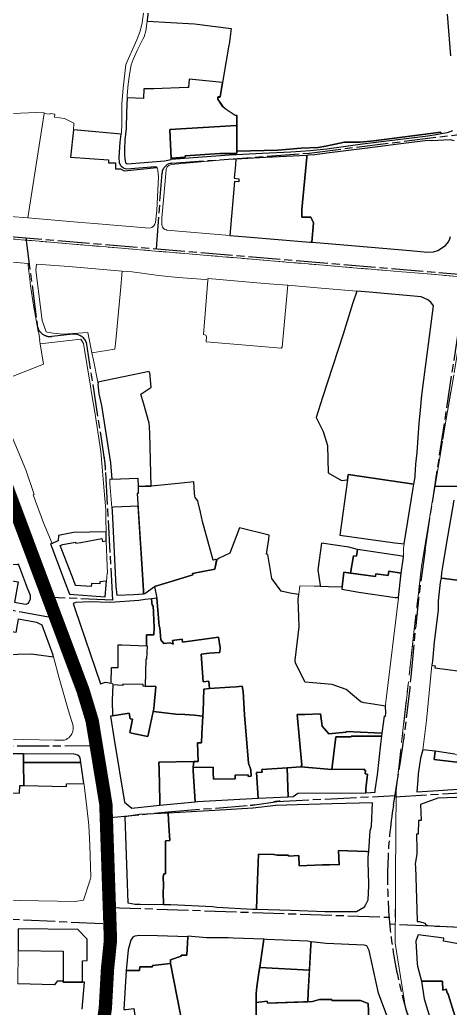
# Model space of a CAD drawing. Header units: millimetres. Extents: x 125232 to 134072, y 142885 to 152835.
# Drawn here: x 128353 to 128677, y 148091 to 148835 of the extents above; entities that cross this region are included whole.
import ezdxf

# ---------------------------------------------------------------- set-up
doc = ezdxf.new("R2010")
doc.units = ezdxf.units.MM
doc.linetypes.add('ACAD_ISO08W100', pattern=[36, 24, -3, 6, -3])
doc.linetypes.add('CENTER', pattern=[50.8, 31.75, -6.35, 6.35, -6.35])
for name, color, linetype in [('commerce', 10, 'Continuous'), ('commerce & office', 242, 'Continuous'), ('commerce and residence', 32, 'Continuous'), ('green & plaza', 80, 'Continuous'), ('hospital', 231, 'Continuous'), ('military', 76, 'Continuous'), ('research & university', 30, 'Continuous'), ('reserve', 253, 'Continuous'), ('residence', 2, 'Continuous'), ('residence-bad', 41, 'Continuous'), ('villadom', 51, 'Continuous'), ('老城北中心线', 7, 'ACAD_ISO08W100')]:
    doc.layers.add(name, color=color, linetype=linetype)
for name, color, linetype, lineweight in [('government', 221, 'Continuous', 0), ('municipal utilities', 151, 'Continuous', 0), ('school', 31, 'Continuous', 0), ('super block', 6, 'CENTER', 0)]:
    doc.layers.add(name, color=color, linetype=linetype, lineweight=lineweight)

msp = doc.modelspace()

# ---------------------------------------------------------------- linework, layer by layer
at = {"layer": 'commerce'}
msp.add_lwpolyline([(128679.75, 148743.62), (128676.65, 148744.43), (128662.66, 148743.49), (128659.99, 148743.85), (128641.67, 148741.58), (128614.63, 148738.05), (128583.98, 148734.3), (128574.78, 148733.17), (128570.18, 148732.75), (128568.78, 148732.67), (128568.78, 148731.31), (128565.04, 148692.04), (128565.04, 148686.18), (128571.81, 148686.18), (128573.86, 148682.01), (128572.53, 148667.36), (128584.98, 148666.49), (128646.71, 148661.04), (128659.6, 148659.88), (128664.35, 148660.24), (128667.44, 148661.19), (128673.32, 148664.98), (128675.49, 148667.72), (128676.54, 148669.85), (128677.02, 148671.66)], dxfattribs=at)
for points in [[(128450.51, 148528.26), (128450.45, 148528.77), (128450.08, 148531.32), (128446.24, 148545.53), (128444.03, 148553.07), (128451.41, 148558.27), (128451.66, 148558.3), (128450.6, 148569.32), (128450.38, 148569.3), (128450.08, 148570.31), (128411.66, 148562.25), (128411.71, 148562), (128411.49, 148560.73), (128412.28, 148553.36), (128414.33, 148544.73), (128417.68, 148523.71), (128421.13, 148501.48), (128421.97, 148489.33), (128441.67, 148490), (128441.83, 148483.79), (128447.37, 148483.88), (128451.69, 148484.06), (128451.69, 148484.06), (128450.78, 148523.35)], [(128441.87, 148468.92), (128423.68, 148468.1), (128421.99, 148468.01), (128422.23, 148465.17), (128425.22, 148408.47), (128425.74, 148402.11), (128438.53, 148402.44), (128445.62, 148403.14), (128446.03, 148403.15), (128445.88, 148405.54), (128444.63, 148425.5)], [(128641.54, 148430.58), (128641.54, 148430.85), (128640.74, 148431.24), (128606.98, 148436.26), (128606.26, 148431.38), (128603.91, 148431.72), (128601.83, 148418.62), (128620.61, 148416.07), (128620.84, 148417.96), (128630.11, 148416.81), (128630.51, 148419.99), (128639.79, 148418.63)], [(128639.8, 148418.62), (128630.51, 148419.99), (128630.11, 148416.81), (128620.84, 148417.96), (128620.61, 148416.07), (128596.77, 148419.31), (128595.39, 148408.33), (128595.49, 148408.33), (128595.28, 148406.62), (128608.02, 148404.35), (128635.43, 148400.37), (128637.96, 148400.22)], [(128692.22, 148275.13), (128664.62, 148278.56), (128665.38, 148284.7), (128656.25, 148285.84), (128654.51, 148279.4), (128652.8, 148267.64), (128652.47, 148263.56), (128651.71, 148254.21), (128667.65, 148255.25), (128689.91, 148256.56)], [(128615.55, 148183.53), (128615.5, 148185.08), (128614.96, 148201.64), (128615.08, 148205.35), (128615.59, 148209.1), (128613.75, 148209.35), (128592.66, 148209.97), (128593.11, 148199.41), (128588.95, 148199.44), (128586.06, 148199.29), (128580.78, 148199.19), (128563.21, 148198.58), (128562.89, 148206.19), (128555.2, 148205.92), (128555.2, 148206.52), (128546.51, 148206.56), (128544.15, 148207), (128532.41, 148207.41), (128531.44, 148181.21), (128530.87, 148165.98), (128557.08, 148165.22), (128582.37, 148164.26), (128586.36, 148164.23), (128606.38, 148164.09), (128612.31, 148167.59), (128613.31, 148169.42), (128615.03, 148172.89)]]:
    msp.add_lwpolyline(points, close=True, dxfattribs=at)
at = {"layer": 'commerce & office'}
msp.add_lwpolyline([(128675.32, 148102.13), (128674.86, 148102.9), (128674.56, 148103.07), (128673.69, 148105.83), (128671.18, 148105.15), (128671.03, 148111.81), (128655.11, 148111.79), (128657.32, 148098.66), (128659.69, 148090.22), (128668.14, 148063.3), (128676.1, 148064.78), (128685.55, 148067.06), (128685.86, 148067.16), (128685.44, 148068.6), (128681.44, 148081.7)], close=True, dxfattribs=at)
at = {"layer": 'commerce and residence'}
for points in [[(128614.65, 148267.42), (128612.67, 148267.65), (128612.98, 148270.24), (128612.23, 148270.33), (128612.34, 148271.3), (128587.7, 148270.96), (128564.42, 148272.89), (128553.98, 148272.16), (128554.75, 148250.49), (128558.65, 148250.67), (128562.14, 148253.1), (128613.4, 148253.53), (128613.33, 148256.45)], [(128571.91, 148139.11), (128572.21, 148141.51), (128569.33, 148141.87), (128538.84, 148143.26), (128536.57, 148143.37), (128534.12, 148125.95), (128533.43, 148122), (128570.85, 148120.07)], [(128615.74, 148134.79), (128614.07, 148138.41), (128612.03, 148138.86), (128583.52, 148140.11), (128572.21, 148141.51), (128571.91, 148139.11), (128569.93, 148103.62), (128569.66, 148096.37), (128573.06, 148096.48), (128578.31, 148098.12), (128587.76, 148098.03), (128587.79, 148097.19), (128609.39, 148097.33), (128614.95, 148095.03), (128615.76, 148077.38), (128617.42, 148078.3), (128627.23, 148083.1), (128629.82, 148084.08), (128622.71, 148102.81)]]:
    msp.add_lwpolyline(points, close=True, dxfattribs=at)
at = {"layer": 'government'}
for points in [[(128371.09, 148764.19), (128371.17, 148764.18), (128371.24, 148764.55), (128365.43, 148764.85), (128311.18, 148762.74), (128307.7, 148760.8), (128307.27, 148760.26), (128305.53, 148752.66), (128306.04, 148743.2), (128268.13, 148740.25), (128262.46, 148738.89), (128262.54, 148738.63), (128266.98, 148726.04), (128274.01, 148707), (128274.87, 148704.59), (128276.22, 148701.7), (128278.31, 148698.72), (128281.45, 148695.66), (128284.73, 148693.46), (128287.32, 148692.22), (128289.61, 148691.52), (128336.3, 148687.56), (128345.52, 148686.77), (128358.77, 148685.64)], [(128457.23, 148716.32), (128456.72, 148721.47), (128456.12, 148723.48), (128455.93, 148723.64), (128431.38, 148721.04), (128428.68, 148722.49), (128424.89, 148722.49), (128424.89, 148727.07), (128419.58, 148727.07), (128419.58, 148729.32), (128390.89, 148731.3), (128393.34, 148751.83), (128393.59, 148756.97), (128386.39, 148760.32), (128378.96, 148761.39), (128379.08, 148763.75), (128375.64, 148764.27), (128375.48, 148763.63), (128371.2, 148764.18), (128371.09, 148764.14), (128358.77, 148685.64), (128396.13, 148682.46), (128408.84, 148681.37), (128450.4, 148677.83), (128452.18, 148678.56), (128453.63, 148679.59), (128454.52, 148680.9), (128454.99, 148682.3), (128455.97, 148691.36)], [(128514.46, 148713.12), (128517.63, 148712.86), (128517.63, 148715.09), (128514.22, 148715.54), (128515.07, 148725.48), (128515.44, 148729.81), (128509.13, 148729.47), (128466.68, 148725.82), (128464.94, 148725.12), (128463.77, 148724.04), (128463.01, 148722.15), (128462.72, 148718.95), (128460.94, 148699.18), (128459.67, 148685.4), (128459.67, 148680.29), (128460.19, 148679.03), (128461.03, 148677.71), (128462.01, 148677.06), (128463.13, 148676.58), (128463.51, 148676.54), (128510.84, 148672.56)], [(128363.24, 148620.07), (128360.92, 148634.67), (128360.26, 148639.62), (128359.18, 148649.55), (128359.04, 148651.33), (128308.23, 148655.65), (128299.71, 148644.43), (128302.94, 148636.13), (128301.03, 148635.39), (128321.2, 148582.03), (128330.56, 148559.84), (128370.57, 148575.8), (128368.05, 148591.07), (128367.57, 148594.06), (128367.82, 148594.11), (128366.84, 148600.4), (128366.64, 148600.36)], [(128428.57, 148631.03), (128429.95, 148645.68), (128389.8, 148649.14), (128365.29, 148651), (128364.85, 148646.34), (128369.62, 148608.43), (128372.77, 148600), (128373.46, 148599.66), (128377.96, 148599.13), (128385.08, 148598.3), (128403.9, 148599.43), (128405.5, 148592), (128407.15, 148584.22), (128424.47, 148587.06), (128425.06, 148593.38)], [(128575.92, 148535.54), (128580.78, 148550.63), (128588.45, 148574.43), (128596.11, 148598.22), (128603.35, 148620.99), (128606.41, 148630.65), (128579.69, 148632.76), (128554.54, 148635.11), (128554.31, 148632.67), (128550.37, 148588.48), (128549.55, 148587.83), (128493.01, 148592.54), (128493.3, 148596.17), (128492.77, 148597.44), (128492.11, 148597.88), (128491.02, 148598.12), (128494.38, 148638.75), (128494.5, 148639.95), (128492.56, 148639.3), (128472.11, 148640.9), (128457.34, 148642.41), (128437.28, 148645.04), (128429.95, 148645.68), (128428.57, 148631.03), (128425.06, 148593.38), (128424.47, 148587.06), (128407.15, 148584.22), (128408.34, 148578.6), (128411.66, 148562.25), (128450.08, 148570.31), (128450.38, 148569.3), (128450.6, 148569.32), (128451.66, 148558.3), (128451.41, 148558.27), (128444.03, 148553.07), (128446.24, 148545.53), (128450.08, 148531.32), (128450.5, 148528.39), (128450.78, 148523.35), (128451.69, 148484.06), (128464.48, 148485.2), (128474.44, 148486.13), (128483.72, 148487.23), (128484.42, 148478.73), (128484.61, 148476.35), (128484.94, 148475.43), (128485.91, 148474.11), (128486.76, 148472.86), (128487.16, 148471.66), (128488.73, 148464.54), (128490.24, 148457.49), (128498.28, 148428.37), (128500.07, 148428.89), (128500.82, 148428.37), (128502.35, 148429.55), (128510.95, 148433.57), (128518.29, 148452.73), (128540.64, 148447.04), (128540.24, 148444.23), (128538.63, 148432.8), (128539.46, 148432.68), (128542.65, 148414.52), (128549.46, 148404.94), (128554.98, 148403.74), (128557.47, 148403.33), (128562.76, 148402.47), (128563.62, 148409.05), (128578.97, 148408.73), (128578.96, 148409.29), (128577.18, 148421.09), (128579.86, 148441.18), (128600.49, 148438.05), (128606.98, 148436.26), (128640.74, 148431.24), (128641.54, 148430.85), (128641.61, 148437.19), (128642.17, 148440.64), (128635.19, 148441.47), (128593.8, 148447.22), (128599.51, 148488.75), (128595.03, 148488.29), (128585.01, 148493.88), (128584.4, 148514.6), (128581.28, 148525.13)], [(128554.31, 148632.67), (128554.54, 148635.11), (128553.99, 148635.16), (128537.13, 148636.4), (128494.69, 148640.02), (128494.5, 148639.95), (128494.38, 148638.75), (128491.02, 148598.12), (128492.11, 148597.88), (128492.77, 148597.44), (128493.3, 148596.17), (128493.01, 148592.54), (128549.55, 148587.83), (128550.37, 148588.48)], [(128410.76, 148529.73), (128409.19, 148539.61), (128406.86, 148554.16), (128406.07, 148559.09), (128400.79, 148591.24), (128398.73, 148594.52), (128368.05, 148591.07), (128370.57, 148575.8), (128330.56, 148559.84), (128357.37, 148496.34), (128363.57, 148477.83), (128362.86, 148477.57), (128370.66, 148456.47), (128377.08, 148440.94), (128377.69, 148441.24), (128381.79, 148442.76), (128381.95, 148446.99), (128393.22, 148449.26), (128417.77, 148449.56), (128417.65, 148459.68), (128417.67, 148464.68), (128417.68, 148466.16), (128416.15, 148483.33), (128414.93, 148498.28), (128413.89, 148509.96)], [(128441.26, 148478.39), (128441.99, 148478.44), (128441.84, 148483.79), (128441.83, 148483.79), (128441.67, 148490), (128421.97, 148489.33), (128420.47, 148489.32), (128420.49, 148485.97), (128421.99, 148468.01), (128423.68, 148468.1), (128441.87, 148468.92)], [(128417.85, 148442.94), (128415.05, 148442.36), (128414.61, 148444.51), (128398.72, 148441.67), (128394.98, 148441.07), (128394.79, 148441.78), (128385.22, 148440.07), (128383.26, 148439.32), (128393.13, 148413.68), (128393.13, 148413.68), (128394.67, 148409.63), (128394.67, 148409.63), (128394.76, 148409.37), (128406.61, 148408.6), (128406.82, 148410.79), (128413.08, 148410.55), (128413.08, 148412.18), (128418.1, 148412.58), (128418.58, 148418.53), (128418.72, 148418.53), (128418.64, 148423.75), (128418.51, 148423.75)], [(128447.8, 148354.02), (128448.28, 148354), (128448.74, 148363.89), (128448.04, 148363.92), (128429.62, 148364.7), (128426.83, 148364.71), (128426.77, 148347.76), (128421.92, 148347.77), (128421.5, 148335.82), (128422.91, 148335.55), (128422.85, 148334.52), (128430.41, 148334.06), (128430.47, 148335.05), (128445.64, 148334.85), (128445.62, 148333.61), (128447.1, 148333.58)], [(128694.24, 148304.29), (128693.1, 148312.06), (128693.25, 148312.96), (128693.38, 148312.95), (128695.5, 148339.21), (128691.84, 148339.49), (128692.18, 148344.01), (128665.22, 148347.42), (128665.43, 148348.93), (128663.04, 148349.28), (128658.84, 148307.81), (128656.25, 148285.84), (128665.38, 148284.7), (128680.26, 148282.44), (128684.92, 148280.66), (128691.39, 148280.2)], [(128401.24, 148259.39), (128401.09, 148260.43), (128387.91, 148260.21), (128387.89, 148258.18), (128352.74, 148258.98), (128352.61, 148253.08), (128345.91, 148253.5), (128345.71, 148225.71), (128341.99, 148225.76), (128341.25, 148172.78), (128352.47, 148172.45), (128381.25, 148171.99), (128394.43, 148171.78), (128400.71, 148172.64), (128405.61, 148187.34), (128406.22, 148190.32), (128405.62, 148213.93), (128404.68, 148229.1), (128403.29, 148242.27)]]:
    msp.add_lwpolyline(points, close=True, dxfattribs=at)
at = {"layer": 'green & plaza'}
for points in [[(128556.71, 148735.4), (128571.5, 148736.23), (128583.82, 148737.63), (128610.87, 148741.25), (128660.03, 148747.33), (128667.83, 148748.72), (128669.98, 148749.11), (128669.78, 148750.12), (128619.23, 148743.63), (128609.02, 148742.54), (128597.17, 148742.54), (128583.13, 148739.56), (128577.47, 148738.56), (128564.61, 148738.13), (128547.08, 148736.66), (128516.16, 148735.77), (128516.08, 148734.71), (128515.55, 148734.03), (128503.31, 148733.99), (128477.27, 148732.43), (128477.34, 148731.35), (128466.84, 148730.67), (128466.79, 148729.84), (128490.01, 148731.67), (128510.72, 148733.06), (128535.6, 148734.34)], [(128351.73, 148425.24), (128350.6, 148424.76), (128345.5, 148425.12), (128343.7, 148413.46), (128344.05, 148413.39), (128351.57, 148412.14), (128348.83, 148396.81), (128350.2, 148396.57), (128355.96, 148395.44), (128357.71, 148395.29), (128359.28, 148396.13), (128360.85, 148399.31), (128360.75, 148401.67), (128358, 148408.65), (128357.12, 148411.22)]]:
    msp.add_lwpolyline(points, close=True, dxfattribs=at)
at = {"layer": 'hospital'}
msp.add_lwpolyline([(128466.2, 148127.86), (128474.19, 148130.52), (128474.23, 148131.48), (128478.5, 148131.42), (128479.36, 148145.06), (128456.56, 148145.84), (128442.8, 148146.26), (128439.3, 148145.67), (128437.92, 148144.91), (128436.27, 148142.73), (128434.42, 148135.5), (128432.81, 148119.88), (128442.95, 148119.76), (128443.18, 148122.66), (128452.67, 148122.7), (128452.7, 148123.6), (128466.22, 148125.2)], close=True, dxfattribs=at)
at = {"layer": 'military'}
msp.add_lwpolyline([(128516.18, 148762.81), (128516.16, 148762.81), (128516.16, 148762.8)], close=True, dxfattribs=at)
at = {"layer": 'municipal utilities'}
msp.add_lwpolyline([(128637.93, 148399.95), (128637.96, 148400.22), (128635.43, 148400.37), (128608.02, 148404.35), (128595.28, 148406.62), (128595.49, 148408.33), (128585.15, 148408.61), (128563.62, 148409.05), (128562.76, 148402.47), (128562.32, 148399.13), (128562.88, 148385.68), (128563.19, 148378.32), (128560.04, 148353.07), (128560.37, 148350.95), (128567.59, 148336.67), (128588.03, 148334.94), (128598.47, 148331.14), (128609.58, 148321.74), (128612.05, 148321.01), (128618.8, 148320.02), (128628.13, 148318.69), (128628.09, 148319.34), (128628.39, 148322.39), (128628.57, 148323.81)], close=True, dxfattribs=at)
at = {"layer": 'research & university'}
for points in [[(128568.78, 148731.31), (128568.78, 148732.67), (128537.85, 148731.02), (128515.44, 148729.81), (128515.07, 148725.48), (128514.22, 148715.54), (128517.63, 148715.09), (128517.63, 148712.86), (128514.46, 148713.12), (128510.84, 148672.56), (128523.52, 148671.49), (128571.18, 148667.45), (128572.53, 148667.36), (128573.86, 148682.01), (128571.81, 148686.18), (128565.04, 148686.18), (128565.04, 148692.04)], [(128664.26, 148619.52), (128662.25, 148622.39), (128659.86, 148624.13), (128654.85, 148626.3), (128616.09, 148629.88), (128606.41, 148630.65), (128603.35, 148620.99), (128596.11, 148598.22), (128588.45, 148574.43), (128580.78, 148550.63), (128575.92, 148535.54), (128581.28, 148525.13), (128584.4, 148514.6), (128585.01, 148493.88), (128595.03, 148488.29), (128599.51, 148488.75), (128600.07, 148492.79), (128649.46, 148485.36), (128650.46, 148490.94), (128650.54, 148491.97), (128650.99, 148500.63), (128651.84, 148509.24), (128653.35, 148531.28), (128654.36, 148541.07), (128655.51, 148552.51)], [(128455.01, 148330.39), (128455.12, 148333.41), (128445.62, 148333.61), (128445.64, 148334.85), (128430.47, 148335.05), (128430.41, 148334.06), (128422.85, 148334.52), (128422.23, 148323.19), (128422.56, 148311.35), (128435.04, 148313.4), (128435.84, 148309.02), (128437.58, 148308.68), (128435.63, 148298.73), (128436.93, 148298.21), (128449.08, 148295.89), (128453.59, 148316.65), (128453.9, 148319.67)], [(128403.53, 148142.02), (128403.43, 148143.52), (128396.41, 148150.57), (128351.65, 148151.29), (128351.51, 148134.83), (128385.5, 148134.4), (128385.33, 148111.73), (128385.33, 148111.1), (128387.05, 148111.02), (128400.09, 148111.03), (128400.06, 148127.18), (128403.62, 148127.24)]]:
    msp.add_lwpolyline(points, close=True, dxfattribs=at)
msp.add_lwpolyline([(128399.85, 148090.84), (128401.63, 148111.08), (128400.09, 148111.03), (128387.05, 148111.02), (128385.33, 148111.1), (128385.33, 148111.73), (128381.04, 148111.73), (128378.84, 148109.11), (128351.29, 148109.72)], dxfattribs=at)
at = {"layer": 'reserve'}
for points in [[(128386.96, 148411.34), (128390.19, 148402.82), (128417.16, 148400.78), (128418.1, 148412.58), (128413.08, 148412.18), (128413.08, 148410.55), (128406.82, 148410.79), (128406.61, 148408.6), (128394.76, 148409.37), (128393.13, 148413.68), (128393.13, 148413.68), (128383.26, 148439.32), (128385.22, 148440.07), (128394.79, 148441.78), (128394.98, 148441.07), (128398.72, 148441.67), (128414.61, 148444.51), (128415.05, 148442.36), (128417.85, 148442.94), (128417.84, 148443.36), (128417.77, 148449.56), (128393.22, 148449.26), (128381.95, 148446.99), (128381.79, 148442.76), (128377.69, 148441.24), (128377.08, 148440.94), (128375.9, 148440.54)], [(128454.07, 148377.66), (128453.28, 148394.34), (128452.44, 148394.31), (128451.98, 148399.29), (128447.1, 148398.83), (128442.29, 148398.03), (128421.21, 148396.43), (128405.69, 148397.11), (128394.91, 148396.61), (128392.87, 148395.72), (128394.27, 148392.04), (128413.64, 148335.31), (128417.3, 148336.63), (128421.5, 148335.82), (128421.92, 148347.77), (128426.77, 148347.76), (128426.83, 148364.71), (128429.62, 148364.7), (128448.09, 148363.92), (128448.29, 148372.11), (128450.62, 148372.09), (128453.58, 148372.23)], [(128369.7, 148379.39), (128365.67, 148381.43), (128351.47, 148384), (128349.76, 148373.9), (128340.76, 148375.53), (128338.19, 148361.85), (128320.81, 148365.23), (128317.35, 148347.94), (128315.81, 148340.75), (128337.15, 148339.71), (128339.32, 148356.68), (128340.69, 148357.32), (128361.37, 148357.85), (128378.18, 148355.6), (128377.83, 148356.88)], [(128486.69, 148291.06), (128489.71, 148291.03), (128489.74, 148297.89), (128490.58, 148311.13), (128484.15, 148311.78), (128477, 148312.22), (128470.37, 148312.65), (128453.57, 148314.63), (128453.42, 148314.68), (128453.17, 148314.73), (128449.08, 148295.89), (128436.93, 148298.21), (128435.63, 148298.73), (128437.58, 148308.68), (128435.84, 148309.02), (128435.04, 148313.4), (128422.56, 148311.35), (128420.97, 148311.08), (128423.86, 148293.55), (128431.59, 148246.52), (128437.09, 148242), (128458.22, 148244.04), (128458.3, 148247.41), (128457.82, 148271.05), (128457.67, 148271.04), (128457.51, 148276.6), (128483.7, 148276.98), (128487.01, 148276.96)], [(128483.43, 148269.97), (128483.34, 148271.62), (128483.4, 148272.56), (128483.42, 148272.81), (128483.7, 148276.98), (128457.51, 148276.6), (128457.67, 148271.04), (128457.82, 148271.05), (128458.3, 148247.41), (128458.22, 148244.04), (128484.82, 148246.6)], [(128462.6, 148206.86), (128462.61, 148217.44), (128465.64, 148217.63), (128465.04, 148228.6), (128464.49, 148238.01), (128442.73, 148237.06), (128431.83, 148235.42), (128434.13, 148170.82), (128439.54, 148169.69), (128443.38, 148169.76), (128460.87, 148169.54), (128460.84, 148178.91), (128461.02, 148182.9), (128461, 148185.88), (128460.63, 148188.51), (128460.74, 148190.15), (128461.12, 148192.62), (128462.55, 148192.55)]]:
    msp.add_lwpolyline(points, close=True, dxfattribs=at)
msp.add_lwpolyline([(128688.49, 148250.15), (128667.37, 148249.45), (128654.49, 148244.58), (128654.93, 148232.72), (128652.82, 148232.61), (128652.72, 148222.29), (128651.54, 148222.23), (128651.68, 148210.85), (128651.71, 148207.57), (128651.46, 148205.91), (128651.02, 148203.11), (128650.53, 148199.74), (128650.61, 148197.73), (128651.62, 148165.96), (128651.83, 148156.59), (128652.97, 148156.62), (128653.54, 148156.66), (128657.9, 148155.41), (128658.06, 148155.41), (128658.04, 148154.65), (128659.96, 148153.58), (128663.89, 148153.48), (128678.86, 148152.79)], dxfattribs=at)
at = {"layer": 'residence'}
for points in [[(128450.01, 148844.31), (128448.74, 148834.57), (128448.62, 148833.61), (128484.21, 148831.66), (128512.03, 148828.14), (128510.31, 148815.97), (128510.24, 148815.61), (128507.96, 148802.15), (128503.66, 148776.62), (128501.8, 148776.62), (128501.8, 148774.98), (128505.66, 148769.4), (128508.13, 148767.3), (128514.87, 148762.82), (128516.16, 148762.82), (128516.16, 148762.81), (128516.18, 148762.81), (128516.16, 148762.8), (128516.16, 148735.77), (128547.08, 148736.66), (128564.61, 148738.13), (128577.47, 148738.56), (128583.13, 148739.56), (128597.17, 148742.54), (128609.02, 148742.54), (128619.23, 148743.63), (128669.76, 148750.12), (128669.77, 148750.14), (128669.98, 148749.11), (128674.79, 148750), (128678.78, 148751.28)], [(128677.27, 148807.4), (128674.68, 148838.85)], [(128679.56, 148473.35), (128673.46, 148438.64), (128670.63, 148421.83), (128670.35, 148418.91), (128669.99, 148414.99), (128670.6, 148414.93), (128714.18, 148409.02)], [(128714.18, 148409.02), (128670.6, 148414.93), (128669.97, 148414.99), (128669.35, 148411.57), (128667.77, 148397.78), (128667.64, 148390.67), (128664.67, 148367.03), (128663.37, 148352.53), (128663.04, 148349.28), (128665.43, 148348.93), (128665.22, 148347.42), (128692.18, 148344.01)], [(128680.26, 148282.44), (128665.38, 148284.7), (128664.62, 148278.56), (128692.22, 148275.13)], [(128692.57, 148138.13), (128671.66, 148141.8), (128671.9, 148144.15), (128652.74, 148146.68), (128650.93, 148141.93), (128652.03, 148124.92), (128652.28, 148123.1), (128655.11, 148111.79), (128671.03, 148111.81), (128671.18, 148105.15), (128673.69, 148105.83), (128674.56, 148103.07), (128674.86, 148102.9), (128675.32, 148102.13), (128681.44, 148081.7)], [(128615.76, 148077.38), (128614.95, 148095.03), (128609.39, 148097.33), (128587.79, 148097.19), (128587.76, 148098.03), (128578.31, 148098.12), (128573.06, 148096.48), (128539.23, 148095.33), (128539.05, 148096.68), (128530.66, 148095.73), (128530.39, 148064.27)]]:
    msp.add_lwpolyline(points, dxfattribs=at)
for points in [[(128428.48, 148742.66), (128429.13, 148748.6), (128393.38, 148751.9), (128393.35, 148751.89), (128390.89, 148731.3), (128419.58, 148729.32), (128419.58, 148727.07), (128424.89, 148727.07), (128424.89, 148722.49), (128428.68, 148722.49), (128431.38, 148721.04), (128455.93, 148723.64), (128455.64, 148723.89), (128454.63, 148724.12), (128433.41, 148722.37), (128432.25, 148722.67), (128430.83, 148723.16), (128429.53, 148723.94), (128428.82, 148724.72), (128427.96, 148727), (128427.55, 148731.04), (128427.96, 148734.73)], [(128516.16, 148755.33), (128515.93, 148755.26), (128465.82, 148752.1), (128466.1, 148746.28), (128466.84, 148730.67), (128477.34, 148731.35), (128477.27, 148732.43), (128503.31, 148733.99), (128515.55, 148734.03), (128516.08, 148734.71), (128516.16, 148735.77)], [(128648.92, 148482.4), (128649.46, 148485.36), (128600.07, 148492.79), (128599.51, 148488.75), (128593.8, 148447.22), (128635.19, 148441.47), (128642.17, 148440.64)], [(128490.24, 148457.49), (128488.73, 148464.54), (128487.16, 148471.66), (128486.76, 148472.86), (128485.91, 148474.11), (128484.94, 148475.43), (128484.61, 148476.35), (128484.42, 148478.73), (128483.72, 148487.23), (128474.44, 148486.13), (128464.48, 148485.2), (128451.69, 148484.06), (128447.37, 148483.88), (128441.84, 148483.79), (128441.99, 148478.44), (128441.26, 148478.39), (128444.63, 148425.5), (128445.88, 148405.54), (128446.03, 148403.15), (128446.94, 148403.18), (128454.25, 148408.58), (128469.16, 148413.01), (128482.96, 148417.21), (128482.75, 148418.27), (128499.62, 148421.65), (128500.97, 148428.26), (128500.07, 148428.89), (128498.28, 148428.37)], [(128563.19, 148378.32), (128562.88, 148385.68), (128562.32, 148399.13), (128562.76, 148402.47), (128557.47, 148403.33), (128554.98, 148403.74), (128549.46, 148404.94), (128542.65, 148414.52), (128539.46, 148432.68), (128538.63, 148432.8), (128540.24, 148444.23), (128540.64, 148447.04), (128518.29, 148452.73), (128510.95, 148433.57), (128502.35, 148429.55), (128501.02, 148428.52), (128499.62, 148421.65), (128482.75, 148418.27), (128482.96, 148417.21), (128469.16, 148413.01), (128454.25, 148408.58), (128456.05, 148399.67), (128457.84, 148378.77), (128458.21, 148377.53), (128459.07, 148368.52), (128461.16, 148365.59), (128466.09, 148366.14), (128468.19, 148365.21), (128467.8, 148368.06), (128475.05, 148369.06), (128475.37, 148366.76), (128502.47, 148370.5), (128503.68, 148362.55), (128503.46, 148359.05), (128495.34, 148358.39), (128489.28, 148357.61), (128490.94, 148336.95), (128495.22, 148337.32), (128495.63, 148331.75), (128510.87, 148332.95), (128515.6, 148333.12), (128520.29, 148333.58), (128520.97, 148329.5), (128522.07, 148312.15), (128524.95, 148275.77), (128526.6, 148270.68), (128526.97, 148265.9), (128524.68, 148265.75), (128524.6, 148267.01), (128514.89, 148266.76), (128514.93, 148263.97), (128498.63, 148263.74), (128498.45, 148268.8), (128498.3, 148272.81), (128483.4, 148272.56), (128483.34, 148271.62), (128483.43, 148269.97), (128484.82, 148246.6), (128486.68, 148246.78), (128532.13, 148249.43), (128530.89, 148268.74), (128534.54, 148268.94), (128535.22, 148268.99), (128535.09, 148270.97), (128553.98, 148272.16), (128564.42, 148272.89), (128565.01, 148274.13), (128561.65, 148312.3), (128564.97, 148312.27), (128567.31, 148312.25), (128579.26, 148312.85), (128580.47, 148303.54), (128585.41, 148297.68), (128598.53, 148299.04), (128598.49, 148299.47), (128625.65, 148298.25), (128627.28, 148311.16), (128628, 148311.03), (128628.46, 148313.51), (128628.13, 148318.69), (128618.8, 148320.02), (128612.05, 148321.01), (128609.58, 148321.74), (128598.47, 148331.14), (128588.03, 148334.94), (128567.59, 148336.67), (128560.37, 148350.95), (128560.04, 148353.07)], [(128603.91, 148431.72), (128606.26, 148431.38), (128606.98, 148436.26), (128600.49, 148438.05), (128579.86, 148441.18), (128577.18, 148421.09), (128578.96, 148409.29), (128578.97, 148408.73), (128585.15, 148408.61), (128595.39, 148408.33), (128596.77, 148419.31), (128601.83, 148418.62)], [(128489.28, 148357.61), (128495.34, 148358.39), (128503.46, 148359.05), (128503.68, 148362.55), (128502.47, 148370.5), (128475.37, 148366.76), (128475.05, 148369.06), (128467.8, 148368.06), (128468.19, 148365.21), (128466.09, 148366.14), (128461.16, 148365.59), (128459.07, 148368.52), (128458.21, 148377.53), (128457.84, 148378.77), (128456.05, 148399.67), (128451.98, 148399.29), (128452.44, 148394.31), (128453.28, 148394.34), (128454.07, 148377.66), (128453.58, 148372.23), (128450.62, 148372.09), (128448.29, 148372.11), (128448.09, 148363.92), (128448.74, 148363.89), (128448.28, 148354), (128447.8, 148354.02), (128447.1, 148333.58), (128455.12, 148333.41), (128455.01, 148330.39), (128453.9, 148319.67), (128453.59, 148316.65), (128453.17, 148314.73), (128453.42, 148314.68), (128453.57, 148314.63), (128470.37, 148312.65), (128477, 148312.22), (128484.15, 148311.78), (128490.58, 148311.13), (128490.8, 148314.58), (128491.46, 148331.45), (128495.63, 148331.75), (128495.22, 148337.32), (128490.94, 148336.95)], [(128522.07, 148312.15), (128520.97, 148329.5), (128520.32, 148333.42), (128520.18, 148333.57), (128515.6, 148333.12), (128510.87, 148332.95), (128495.63, 148331.75), (128491.46, 148331.45), (128490.8, 148314.58), (128490.58, 148311.13), (128489.74, 148297.89), (128489.71, 148291.03), (128486.69, 148291.06), (128487.01, 148276.96), (128483.7, 148276.98), (128483.42, 148272.81), (128483.4, 148272.56), (128498.3, 148272.81), (128498.45, 148268.8), (128498.63, 148263.74), (128514.93, 148263.97), (128514.89, 148266.76), (128524.6, 148267.01), (128524.68, 148265.75), (128526.97, 148265.9), (128526.6, 148270.68), (128524.95, 148275.77)], [(128590.8, 148295.48), (128602.24, 148295.56), (128602.22, 148296.09), (128618.64, 148295.96), (128625.38, 148295.95), (128625.64, 148298.2), (128625.36, 148298.26), (128598.49, 148299.47), (128598.53, 148299.04), (128585.41, 148297.68), (128580.47, 148303.54), (128579.26, 148312.85), (128567.31, 148312.25), (128564.97, 148312.27), (128561.65, 148312.3), (128565.01, 148274.13), (128564.42, 148272.89), (128587.7, 148270.96)], [(128624.69, 148290), (128625.38, 148295.94), (128625.26, 148295.95), (128618.64, 148295.96), (128602.22, 148296.09), (128602.24, 148295.56), (128590.8, 148295.48), (128587.7, 148270.96), (128612.34, 148271.3), (128612.23, 148270.33), (128612.98, 148270.24), (128612.67, 148267.65), (128614.65, 148267.42), (128613.33, 148256.45), (128613.4, 148253.53), (128620.22, 148253.89), (128620.44, 148255.47), (128622.02, 148266.88)], [(128355.65, 148276.35), (128355.68, 148282.65), (128321.41, 148282.83), (128320.51, 148258.72), (128325.76, 148258.42), (128325.83, 148253.59), (128345.91, 148253.5), (128352.61, 148253.08), (128352.74, 148258.98), (128355.81, 148258.91)], [(128398.67, 148276.25), (128355.65, 148276.35), (128355.81, 148258.91), (128387.89, 148258.18), (128387.91, 148260.21), (128401.09, 148260.43)], [(128616.46, 148224.91), (128617.67, 148228.46), (128618.4, 148245.86), (128587.86, 148245.17), (128561.5, 148244.38), (128545.63, 148243.83), (128528.17, 148241.97), (128499.55, 148240.19), (128464.49, 148238.01), (128465.04, 148228.6), (128465.64, 148217.63), (128462.61, 148217.44), (128462.6, 148206.86), (128462.55, 148192.55), (128461.12, 148192.62), (128460.74, 148190.15), (128460.63, 148188.51), (128461, 148185.88), (128461.02, 148182.9), (128460.84, 148178.91), (128460.87, 148169.54), (128466.57, 148169.47), (128497.9, 148167.99), (128501.12, 148167.57), (128528.04, 148166.06), (128530.87, 148165.98), (128531.44, 148181.21), (128532.41, 148207.41), (128544.15, 148207), (128546.51, 148206.56), (128555.2, 148206.52), (128555.2, 148205.92), (128562.89, 148206.19), (128563.21, 148198.58), (128580.78, 148199.19), (128586.06, 148199.29), (128588.95, 148199.44), (128593.11, 148199.41), (128592.66, 148209.97), (128613.75, 148209.35), (128615.59, 148209.1), (128615.66, 148209.61)], [(128532.77, 148118.19), (128534.12, 148125.95), (128536.57, 148143.37), (128513.36, 148144.09), (128509.94, 148144.44), (128493.31, 148144.42), (128479.4, 148145.64), (128479.36, 148145.06), (128478.5, 148131.42), (128474.23, 148131.48), (128474.19, 148130.52), (128466.2, 148127.86), (128466.22, 148125.45), (128466.26, 148125.2), (128476.11, 148075.33), (128524.92, 148076.46), (128524.42, 148063.83), (128530.4, 148063.64), (128530.39, 148064.27), (128530.71, 148102.48), (128531.36, 148107.45)], [(128466.26, 148125.2), (128452.7, 148123.6), (128452.67, 148122.7), (128443.18, 148122.66), (128442.95, 148119.76), (128432.81, 148119.88), (128431.2, 148090.62), (128432.69, 148090.48), (128438.55, 148091.38), (128440.56, 148077.7), (128442.52, 148066.52), (128443.77, 148058.11), (128444.55, 148051.47), (128479.97, 148057.41), (128476.97, 148075.35), (128476.11, 148075.33)], [(128570.85, 148120.07), (128533.43, 148122), (128532.77, 148118.19), (128531.36, 148107.45), (128530.71, 148102.48), (128530.66, 148095.73), (128539.05, 148096.68), (128539.23, 148095.33), (128569.66, 148096.37), (128569.93, 148103.62)]]:
    msp.add_lwpolyline(points, close=True, dxfattribs=at)
at = {"layer": 'residence-bad'}
msp.add_lwpolyline([(128516.14, 148762.67), (128516.11, 148762.68), (128514.85, 148762.68), (128508.1, 148767.16), (128507.27, 148767.87), (128505.64, 148769.26), (128501.78, 148774.84), (128501.78, 148776.48), (128503.64, 148776.48), (128505.48, 148787.43), (128480.4, 148789.94), (128479.77, 148783.61), (128478.99, 148783.67), (128453.62, 148782.71), (128446.29, 148782.8), (128445.95, 148775.33), (128433.55, 148775.98), (128433.17, 148765.04), (128432.87, 148752.97), (128431.94, 148744.4), (128431.53, 148737.28), (128431.64, 148733.38), (128431.92, 148729.71), (128432.31, 148727.36), (128432.92, 148726.75), (128433.64, 148726.36), (128446.35, 148727.42), (128461.81, 148728.59), (128466.77, 148729.7), (128466.82, 148730.68), (128466.84, 148730.67), (128466.1, 148746.28), (128465.82, 148752.1), (128515.93, 148755.26), (128516.14, 148755.32)], close=True, dxfattribs=at)
msp.add_lwpolyline([(128398.15, 148279.68, 0.312898), (128393.59, 148282.49), (128355.68, 148282.65), (128355.65, 148276.35), (128398.67, 148276.25)], format="xyb", close=True, dxfattribs=at)
at = {"layer": 'school'}
msp.add_lwpolyline([(128311.18, 148762.74), (128365.43, 148764.85), (128371.24, 148764.55), (128371.17, 148764.18), (128375.48, 148763.63), (128375.64, 148764.27), (128379.08, 148763.75), (128378.96, 148761.39), (128386.39, 148760.32), (128393.59, 148756.97), (128393.35, 148751.91), (128429.13, 148748.6), (128429.27, 148749.86), (128429.59, 148756.02), (128429.59, 148771.62), (128430.65, 148783.3), (128432.68, 148800.93), (128441.03, 148819.54), (128443.53, 148825.99), (128444.98, 148832.36), (128448.95, 148862.16)], dxfattribs=at)
for points in [[(128510.24, 148815.61), (128510.31, 148815.97), (128512.03, 148828.14), (128484.21, 148831.66), (128448.62, 148833.61), (128447.68, 148826.2), (128446.41, 148821.92), (128445.39, 148819.95), (128441.1, 148811.48), (128438.05, 148804.88), (128436.74, 148800.83), (128435.29, 148793.47), (128434.5, 148786.29), (128433.63, 148777.66), (128433.57, 148776.12), (128445.98, 148775.47), (128445.98, 148775.48), (128446.31, 148782.94), (128453.64, 148782.85), (128479.02, 148783.81), (128479.79, 148783.74), (128480.42, 148790.08), (128503.39, 148787.78), (128505.48, 148787.43), (128507.96, 148802.15)], [(128385.5, 148134.4), (128351.51, 148134.83), (128351.29, 148109.72), (128378.84, 148109.11), (128381.04, 148111.73), (128385.33, 148111.73)]]:
    msp.add_lwpolyline(points, close=True, dxfattribs=at)
msp.add_lwpolyline([(128382.45, 148339.69), (128378.18, 148355.6), (128361.37, 148357.85), (128340.69, 148357.32), (128339.32, 148356.68), (128337.15, 148339.71), (128315.81, 148340.75), (128314.88, 148336.18), (128307.49, 148329.75), (128289.11, 148326.87), (128285.44, 148297.7), (128296.9, 148294.93), (128322.63, 148294.35), (128355.75, 148293.62), (128379.18, 148293.1), (128386.52, 148293.1, 0.258659), (128392.85, 148299.95, 0.118404), (128392.86, 148303.88), (128389.59, 148315.11)], format="xyb", close=True, dxfattribs=at)
at = {"layer": 'super block'}
for points in [[(128960.6, 149255.75), (128538.2, 149686.45), (128181.61, 149337.52), (128191.03, 148925.58), (128270.2, 148677.34), (128280.07, 148675.43), (128691.13, 148640.89), (128697.06, 148682.42), (128693.56, 148773.17), (128685.95, 148910.53), (128690.77, 148940.14), (128706.21, 148984.08), (128722.65, 149015.18), (128749.88, 149048.33), (128799.62, 149100.68)], [(128643.31, 148090.25), (128635.29, 148140.51), (128636.09, 148254.92), (128655.15, 148423.79), (128687.14, 148612.98), (128691.13, 148640.89), (128280.07, 148675.43), (128270.2, 148677.34), (128400.35, 148330.54), (128407.28, 148307.64), (128417.59, 148244.9), (128421.07, 148142.71), (128418.82, 148120.76), (128417.22, 148091.76), (128408.53, 148030.19), (128393.24, 147902.83), (128386.11, 147842.53), (128386.53, 147796.48), (128576.16, 147742.13), (128755.29, 147696.62), (128842.12, 147674.61), (128820.89, 147697.3), (128750.07, 147836.55), (128687.46, 147968.35)]]:
    msp.add_lwpolyline(points, close=True, dxfattribs=at)
at = {"layer": 'super block', "const_width": 10}
msp.add_lwpolyline([(128408.53, 148030.19), (128417.22, 148091.76), (128418.82, 148120.76), (128421.07, 148142.71), (128417.59, 148244.9), (128407.28, 148307.64), (128400.35, 148330.54), (128270.2, 148677.34), (127724.56, 148783.25), (127707.88, 148408.1), (127701.75, 148352.05), (127666.25, 148210.71), (127661.36, 148165.03), (127612.89, 148002.58)], dxfattribs=at)
at = {"layer": 'super block'}
msp.add_lwpolyline([(128687.14, 148612.98), (128655.15, 148423.79), (128636.09, 148254.92), (128635.29, 148140.51), (128643.31, 148090.25)], dxfattribs=at)
at = {"layer": 'villadom'}
msp.add_lwpolyline([(128553.98, 148272.16), (128535.09, 148270.97), (128535.22, 148268.99), (128534.54, 148268.94), (128530.89, 148268.74), (128532.13, 148249.42), (128554.75, 148250.49)], close=True, dxfattribs=at)
at = {"layer": '老城北中心线', "linetype": 'ACAD_ISO08W100', "lineweight": 25}
for p, q in [((128570.63, 148734.42), (128693.19, 148749.64)), ((128467.25, 148726.75), (128570.63, 148734.42)), ((128455.75, 148662.37), (128459.86, 148719.35)), ((128273.75, 148677.65), (128689.5, 148642.75)), ((128357.31, 148670.64), (128365.91, 148605.13)), ((128657.96, 148436.2), (128689.5, 148642.75)), ((128392.66, 148598.2), (128376.9, 148596.49)), ((128417.15, 148501.03), (128402.96, 148592.12)), ((128422.85, 148398.28), (128417.15, 148501.03)), ((128665.27, 148484.06), (128775.77, 148484.2)), ((128346.83, 148476.99), (128385.67, 148376.11)), ((128140.07, 148429.3), (128382.55, 148384.2)), ((128647.35, 148340.72), (128650.84, 148378.32)), ((128410.8, 148288.67), (128287.73, 148288.13)), ((128634.07, 148244.03), (128638.91, 148274.06)), ((128527.99, 148244.23), (128546.43, 148246.99)), ((128546.43, 148246.99), (128635.25, 148251.35)), ((128418.42, 148234.51), (128464.19, 148239.12)), ((128464.19, 148239.12), (128527.99, 148244.23)), ((128419.92, 148167.32), (128630.78, 148159.87)), ((128383.63, 147798.82), (128421.19, 148154.83))]:
    msp.add_line(p, q, dxfattribs=at)
for points in [[(128422.85, 148398.28), (128376.37, 148400.26)], [(128635.11, 148250.51), (128716.23, 148255.15)], [(128698.53, 148151.41), (128631.25, 148154.62)]]:
    msp.add_lwpolyline(points, dxfattribs=at)
msp.add_lwpolyline([(128047.66, 148165.03), (128127.17, 148160.65, 0.022302), (128145.01, 148160.46), (128231.05, 148163.4, -0.020699), (128247.6, 148163.28), (128421.19, 148154.83)], format="xyb", dxfattribs=at)
for centre, radius, start, end in [((128467.84, 148718.78), 8, 94.23977, 175.88075), ((128375.82, 148606.43), 10, 187.48135, 276.19421), ((128393.74, 148588.25), 10, 22.74561, 96.19421), ((128317.58, 148490.54), 100, 3.17636, 8.85232), ((129647.41, 148285.14), 1000.92, 171.31954, 174.7007), ((127900.39, 148189.29), 520, 356.21087, 21.05535), ((127651.63, 148433.05), 1000, 350.85174, 354.70201), ((128522.29, 148293.93), 50, 274.57442, 278.52407), ((128551.38, 148197.17), 50, 92.81086, 98.52407), ((128979.62, 148188.39), 350, 170.85194, 200.67969)]:
    msp.add_arc(centre, radius, start, end, dxfattribs=at)

doc.saveas('drawing.dxf')
